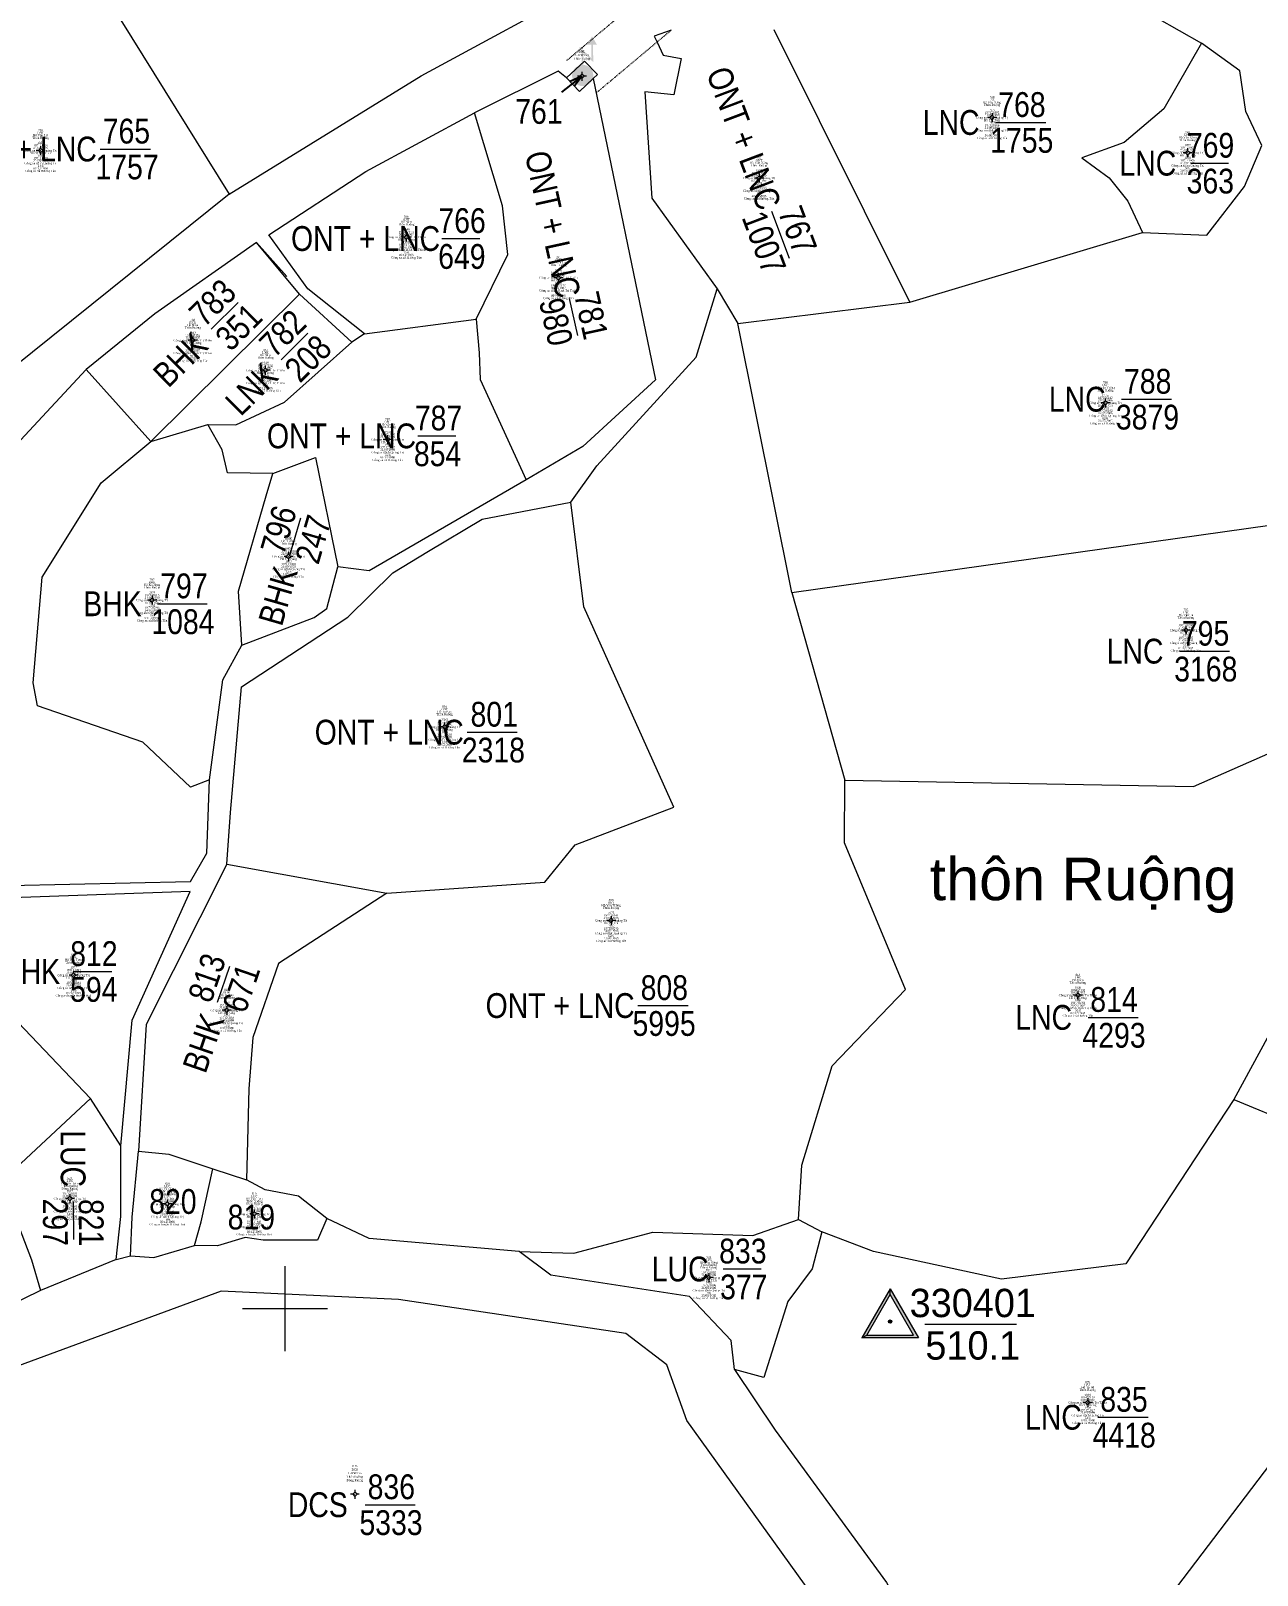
# Model space of a CAD drawing. Header units: metres. Extents: x 545779 to 547235, y 1841259 to 1843294.
# Drawn here: x 546164.1 to 546337.3, y 1841962.4 to 1842180.4 of the extents above; entities that cross this region are included whole.
import ezdxf
from ezdxf.enums import TextEntityAlignment as Align

# ---------------------------------------------------------------- set-up
doc = ezdxf.new("R2010")
doc.units = ezdxf.units.M
doc.header["$MEASUREMENT"] = 0
doc.linetypes.add('DGN Style 1', pattern=[0.09648, 0, -0.09648])
for name, color, linetype, lineweight in [('Level 10', 7, 'Continuous', 0), ('Level 11', 7, 'Continuous', 0), ('Level 13', 7, 'Continuous', 0), ('Level 15', 7, 'Continuous', 0), ('Level 18', 7, 'Continuous', 0), ('Level 23', 7, 'Continuous', 0), ('Level 31', 7, 'Continuous', 0), ('Level 50', 7, 'Continuous', 0), ('Level 55', 7, 'Continuous', 0), ('Level 55 (Construction)', 7, 'Continuous', 0), ('Level 60', 7, 'Continuous', 0), ('Level 8', 7, 'Continuous', 0)]:
    doc.layers.add(name, color=color, linetype=linetype, lineweight=lineweight)
doc.styles.add('Style-univcd', font='univcd.shx')
doc.styles.add('Style-Vnarial', font='Vnarial.shx')
doc.styles.add('Style-vnarialNarrowI', font='vnarialNarrowI.shx')
doc.styles.add('Style-Vntimei', font='Vntimei.shx')
doc.dimstyles.get("Standard").update_dxf_attribs({"dimtxt": 0.18, "dimasz": 0.18, "dimexe": 0.18, "dimexo": 0.0625, "dimgap": 0.09, "dimtad": 0, "dimtih": 1, "dimtoh": 1, "dimdec": 4, "dimzin": 0, "dimdsep": 46, "dimtxsty": 'Standard', "dimcen": 0.09, "dimadec": 0, "dimazin": 0, "dimtfac": 1, "dimtdec": 4, "dimtofl": 0, "dimtmove": 0, "dimatfit": 3, "dimfxl": 1, "dimtolj": 1, "dimtzin": 0, "dimarcsym": 0})

# ---------------------------------------------------------------- blocks, each defined once
blk = doc.blocks.new('BIENTH')
at = {"layer": 'Level 55 (Construction)', "linetype": 'Continuous', "lineweight": 0}
blk.add_hatch(color=7, dxfattribs=at).paths.add_polyline_path([(0.6, 7.4), (-0.6, 7.5), (-0.6, 18.9), (6.4, 12.1), (6.4, 21.6), (3.6, 21.6), (7, 27.5), (10.4, 21.6), (7.6, 21.6), (7.6, 9.3), (0.6, 16)])
h = blk.add_hatch(color=7, dxfattribs=at)
edge = h.paths.add_edge_path()
edge.add_arc((0, 0), 7.5, 0, 360)
blk = doc.blocks.new('DTDNN')
at = {"layer": 'Level 8', "linetype": 'Continuous', "lineweight": 0}
for points in [[(-10, -5.78), (0, 11.55), (0, 9.55), (-8.25, -4.78)], [(-10, -5.78), (-8.25, -4.78), (8.28, -4.78), (0, 9.55), (0, 11.55), (10, -5.78)]]:
    blk.add_hatch(color=7, dxfattribs=at).paths.add_polyline_path(points)
h = blk.add_hatch(color=7, dxfattribs=at)
edge = h.paths.add_edge_path()
edge.add_arc((0, 0), 0.6, 0, 360)
at = {"layer": 'Level 8', "color": 1, "linetype": 'Continuous', "lineweight": 0, "flags": 128}
for points in [[(0, 11.55), (-10, -5.78), (-8.25, -4.78), (0, 9.55), (0, 11.55)], [(0, 11.55), (10, -5.78), (-10, -5.78), (-8.25, -4.78), (8.28, -4.78), (0, 9.55), (0, 11.55)]]:
    blk.add_lwpolyline(points, close=True, dxfattribs=at)
at = {"layer": 'Level 8', "color": 1, "linetype": 'Continuous', "lineweight": 0}
blk.add_circle((0, 0), 0.6, dxfattribs=at)
blk = doc.blocks.new('N_THUA_1002')
at = {"layer": 'Level 13', "color": 230, "linetype": 'Continuous', "lineweight": 0, "style": 'Style-vnarialNarrowI'}
blk.add_text('761', height=3.49998, dxfattribs=at).set_placement((0.304692, -0.00001), align=Align.MIDDLE_CENTER)
blk = doc.blocks.new('TerminatorOpen_0.5')
at = {"color": 0, "linetype": 'ByBlock', "lineweight": -2}
for q in [(-1, 0.25), (-1, 0), (-1, -0.25)]:
    blk.add_line((0, 0), q, dxfattribs=at)
blk = doc.blocks.new('N_THUA_1006')
at = {"layer": 'Level 13', "color": 230, "linetype": 'Continuous', "lineweight": 13, "flags": 128}
blk.add_lwpolyline([(-2.61, 0), (4.49, 0)], dxfattribs=at)
at = {"layer": 'Level 13', "color": 230, "linetype": 'Continuous', "lineweight": 0, "style": 'Style-vnarialNarrowI'}
blk.add_text('768', height=3.49998, dxfattribs=at).set_placement((1.108231, 0.78), align=Align.CENTER)
blk.add_text('LNC ', height=3.49998, dxfattribs=at).set_placement((-3.771418, -0.00001), align=Align.MIDDLE_RIGHT)
blk.add_text('1755', height=3.49998, dxfattribs=at).set_placement((1.083684, -0.78002), align=Align.TOP_CENTER)
blk = doc.blocks.new('N_THUA_1007')
at = {"layer": 'Level 13', "color": 230, "linetype": 'Continuous', "lineweight": 13, "flags": 128}
blk.add_lwpolyline([(-2.84, 0), (2.48, 0)], dxfattribs=at)
at = {"layer": 'Level 13', "color": 230, "linetype": 'Continuous', "lineweight": 0, "style": 'Style-vnarialNarrowI'}
blk.add_text('769', height=3.49998, dxfattribs=at).set_placement((-0.03671, 0.78), align=Align.CENTER)
blk.add_text('LNC ', height=3.49998, dxfattribs=at).set_placement((-3.771418, -0.00001), align=Align.MIDDLE_RIGHT)
blk.add_text('363', height=3.49998, dxfattribs=at).set_placement((-0.070515, -0.78002), align=Align.TOP_CENTER)
blk = doc.blocks.new('N_THUA_1025')
at = {"layer": 'Level 13', "color": 230, "linetype": 'Continuous', "lineweight": 13, "flags": 128}
blk.add_lwpolyline([(-2.842602, -0.000141), (2.481947, 0.0054)], dxfattribs=at)
at = {"layer": 'Level 13', "color": 230, "linetype": 'Continuous', "lineweight": 0, "style": 'Style-vnarialNarrowI'}
blk.add_text('782', height=3.499977, rotation=0.000117, dxfattribs=at).set_placement((-0.066333, 0.78144), align=Align.CENTER)
blk.add_text('LNK ', height=3.499977, rotation=0.000117, dxfattribs=at).set_placement((-3.722427, -0.000109), align=Align.MIDDLE_RIGHT)
blk.add_text('208', height=3.499977, rotation=0.000117, dxfattribs=at).set_placement((-0.011735, -0.774435), align=Align.TOP_CENTER)
blk = doc.blocks.new('N_THUA_1026')
at = {"layer": 'Level 13', "color": 230, "linetype": 'Continuous', "lineweight": 13, "flags": 128}
blk.add_lwpolyline([(-2.870886, -0.000283), (2.51023, 0.005542)], dxfattribs=at)
at = {"layer": 'Level 13', "color": 230, "linetype": 'Continuous', "lineweight": 0, "style": 'Style-vnarialNarrowI'}
blk.add_text('783', height=3.499977, rotation=0.000117, dxfattribs=at).set_placement((-0.074664, 0.781439), align=Align.CENTER)
blk.add_text('BHK ', height=3.499977, rotation=0.000117, dxfattribs=at).set_placement((-3.720339, -0.002311), align=Align.MIDDLE_RIGHT)
blk.add_text('351', height=3.499977, rotation=0.000117, dxfattribs=at).set_placement((0.12443, -0.773582), align=Align.TOP_CENTER)
blk = doc.blocks.new('N_THUA_1027')
at = {"layer": 'Level 13', "color": 230, "linetype": 'Continuous', "lineweight": 13, "flags": 128}
blk.add_lwpolyline([(-2.62, 0), (4.4, 0)], dxfattribs=at)
at = {"layer": 'Level 13', "color": 230, "linetype": 'Continuous', "lineweight": 0, "style": 'Style-vnarialNarrowI'}
blk.add_text('788', height=3.49998, dxfattribs=at).set_placement((1.058231, 0.78), align=Align.CENTER)
blk.add_text('LNC ', height=3.49998, dxfattribs=at).set_placement((-3.771418, -0.00001), align=Align.MIDDLE_RIGHT)
blk.add_text('3879', height=3.49998, dxfattribs=at).set_placement((1.028142, -0.78002), align=Align.TOP_CENTER)
blk = doc.blocks.new('N_THUA_1035')
at = {"layer": 'Level 13', "color": 230, "linetype": 'Continuous', "lineweight": 13, "flags": 128}
blk.add_lwpolyline([(-2.62, 0), (4.46, 0)], dxfattribs=at)
at = {"layer": 'Level 13', "color": 230, "linetype": 'Continuous', "lineweight": 0, "style": 'Style-vnarialNarrowI'}
blk.add_text('795', height=3.49998, dxfattribs=at).set_placement((1.058831, 0.78), align=Align.CENTER)
blk.add_text('LNC ', height=3.49998, dxfattribs=at).set_placement((-3.771418, -0.00001), align=Align.MIDDLE_RIGHT)
blk.add_text('3168', height=3.49998, dxfattribs=at).set_placement((1.093083, -0.78002), align=Align.TOP_CENTER)
blk = doc.blocks.new('N_THUA_1036')
at = {"layer": 'Level 13', "color": 230, "linetype": 'Continuous', "lineweight": 13, "flags": 128}
blk.add_lwpolyline([(-2.832404, -0.000695), (2.528809, 0.006163)], dxfattribs=at)
at = {"layer": 'Level 13', "color": 230, "linetype": 'Continuous', "lineweight": 0, "style": 'Style-vnarialNarrowI'}
blk.add_text('796', height=3.499863, rotation=0.000042, dxfattribs=at).set_placement((0.020551, 0.784698), align=Align.CENTER)
blk.add_text('BHK ', height=3.499863, rotation=0.000042, dxfattribs=at).set_placement((-3.713918, 0.000499), align=Align.MIDDLE_RIGHT)
blk.add_text('247', height=3.499863, rotation=0.000042, dxfattribs=at).set_placement((0.093765, -0.775848), align=Align.TOP_CENTER)
blk = doc.blocks.new('N_THUA_1037')
at = {"layer": 'Level 13', "color": 230, "linetype": 'Continuous', "lineweight": 13, "flags": 128}
blk.add_lwpolyline([(-2.62, 0), (4.4, 0)], dxfattribs=at)
at = {"layer": 'Level 13', "color": 230, "linetype": 'Continuous', "lineweight": 0, "style": 'Style-vnarialNarrowI'}
blk.add_text('797', height=3.49998, dxfattribs=at).set_placement((1.129274, 0.78), align=Align.CENTER)
blk.add_text('BHK ', height=3.49998, dxfattribs=at).set_placement((-3.719263, -0.00001), align=Align.MIDDLE_RIGHT)
blk.add_text('1084', height=3.49998, dxfattribs=at).set_placement((0.992253, -0.78002), align=Align.TOP_CENTER)
blk = doc.blocks.new('N_THUA_1049')
at = {"layer": 'Level 13', "color": 230, "linetype": 'Continuous', "lineweight": 13, "flags": 128}
blk.add_lwpolyline([(-2.84, 0), (2.48, 0)], dxfattribs=at)
at = {"layer": 'Level 13', "color": 230, "linetype": 'Continuous', "lineweight": 0, "style": 'Style-vnarialNarrowI'}
blk.add_text('812', height=3.49998, dxfattribs=at).set_placement((-0.062184, 0.78), align=Align.CENTER)
blk.add_text('BHK ', height=3.49998, dxfattribs=at).set_placement((-3.719263, -0.00001), align=Align.MIDDLE_RIGHT)
blk.add_text('594', height=3.49998, dxfattribs=at).set_placement((-0.072599, -0.78002), align=Align.TOP_CENTER)
blk = doc.blocks.new('N_THUA_1050')
at = {"layer": 'Level 13', "color": 230, "linetype": 'Continuous', "lineweight": 13, "flags": 128}
blk.add_lwpolyline([(-2.865134, -0.005003), (2.50785, -0.001938)], dxfattribs=at)
at = {"layer": 'Level 13', "color": 230, "linetype": 'Continuous', "lineweight": 0, "style": 'Style-vnarialNarrowI'}
blk.add_text('813', height=3.499924, rotation=0.000117, dxfattribs=at).set_placement((-0.076486, 0.778841), align=Align.CENTER)
blk.add_text('BHK ', height=3.499924, rotation=0.000117, dxfattribs=at).set_placement((-3.716705, -0.000319), align=Align.MIDDLE_RIGHT)
blk.add_text('671', height=3.499924, rotation=0.000117, dxfattribs=at).set_placement((0.119255, -0.782527), align=Align.TOP_CENTER)
blk = doc.blocks.new('N_THUA_1051')
at = {"layer": 'Level 13', "color": 230, "linetype": 'Continuous', "lineweight": 13, "flags": 128}
blk.add_lwpolyline([(-2.61, 0), (4.47, 0)], dxfattribs=at)
at = {"layer": 'Level 13', "color": 230, "linetype": 'Continuous', "lineweight": 0, "style": 'Style-vnarialNarrowI'}
blk.add_text('814', height=3.49998, dxfattribs=at).set_placement((1.037401, 0.78), align=Align.CENTER)
blk.add_text('LNC ', height=3.49998, dxfattribs=at).set_placement((-3.771418, -0.00001), align=Align.MIDDLE_RIGHT)
blk.add_text('4293', height=3.49998, dxfattribs=at).set_placement((1.044337, -0.78002), align=Align.TOP_CENTER)
blk = doc.blocks.new('N_THUA_1057')
at = {"layer": 'Level 13', "color": 230, "linetype": 'Continuous', "lineweight": 0, "style": 'Style-vnarialNarrowI'}
blk.add_text('819', height=3.49998, dxfattribs=at).set_placement((0.14329, -0.00001), align=Align.MIDDLE_CENTER)
blk = doc.blocks.new('N_THUA_1059')
at = {"layer": 'Level 13', "color": 230, "linetype": 'Continuous', "lineweight": 0, "style": 'Style-vnarialNarrowI'}
blk.add_text('820', height=3.49998, dxfattribs=at).set_placement((0.134692, -0.00001), align=Align.MIDDLE_CENTER)
blk = doc.blocks.new('N_THUA_1060')
at = {"layer": 'Level 13', "color": 230, "linetype": 'Continuous', "lineweight": 13, "flags": 128}
blk.add_lwpolyline([(-2.830018, -0.0015), (2.530019, 0.002401)], dxfattribs=at)
at = {"layer": 'Level 13', "color": 230, "linetype": 'Continuous', "lineweight": 0, "style": 'Style-vnarialNarrowI'}
blk.add_text('821', height=3.499861, rotation=359.999969, dxfattribs=at).set_placement((0.156901, 0.779906), align=Align.CENTER)
blk.add_text('LUC ', height=3.499861, rotation=359.999969, dxfattribs=at).set_placement((-3.767027, -0.003514), align=Align.MIDDLE_RIGHT)
blk.add_text('297', height=3.499861, rotation=359.999969, dxfattribs=at).set_placement((0.086283, -0.77964), align=Align.TOP_CENTER)
blk = doc.blocks.new('N_THUA_1072')
at = {"layer": 'Level 13', "color": 230, "linetype": 'Continuous', "lineweight": 13, "flags": 128}
blk.add_lwpolyline([(-2.83, 0), (2.53, 0)], dxfattribs=at)
at = {"layer": 'Level 13', "color": 230, "linetype": 'Continuous', "lineweight": 0, "style": 'Style-vnarialNarrowI'}
blk.add_text('833', height=3.49998, dxfattribs=at).set_placement((-0.040515, 0.78), align=Align.CENTER)
blk.add_text('LUC ', height=3.49998, dxfattribs=at).set_placement((-3.771418, -0.00001), align=Align.MIDDLE_RIGHT)
blk.add_text('377', height=3.49998, dxfattribs=at).set_placement((0.089274, -0.78002), align=Align.TOP_CENTER)
blk = doc.blocks.new('N_THUA_1074')
at = {"layer": 'Level 13', "color": 230, "linetype": 'Continuous', "lineweight": 13, "flags": 128}
blk.add_lwpolyline([(-2.61, 0), (4.47, 0)], dxfattribs=at)
at = {"layer": 'Level 13', "color": 230, "linetype": 'Continuous', "lineweight": 0, "style": 'Style-vnarialNarrowI'}
blk.add_text('835', height=3.49998, dxfattribs=at).set_placement((1.068831, 0.78), align=Align.CENTER)
blk.add_text('LNC ', height=3.49998, dxfattribs=at).set_placement((-3.771418, -0.00001), align=Align.MIDDLE_RIGHT)
blk.add_text('4418', height=3.49998, dxfattribs=at).set_placement((1.103083, -0.78002), align=Align.TOP_CENTER)
blk = doc.blocks.new('N_THUA_1075')
at = {"layer": 'Level 13', "color": 230, "linetype": 'Continuous', "lineweight": 13, "flags": 128}
blk.add_lwpolyline([(-2.61, 0), (4.47, 0)], dxfattribs=at)
at = {"layer": 'Level 13', "color": 230, "linetype": 'Continuous', "lineweight": 0, "style": 'Style-vnarialNarrowI'}
blk.add_text('836', height=3.49998, dxfattribs=at).set_placement((1.088779, 0.78), align=Align.CENTER)
blk.add_text('DCS ', height=3.49998, dxfattribs=at).set_placement((-3.946954, -0.00001), align=Align.MIDDLE_RIGHT)
blk.add_text('5333', height=3.49998, dxfattribs=at).set_placement((1.044337, -0.78002), align=Align.TOP_CENTER)
blk = doc.blocks.new('CENTRD')
at = {"layer": 'Level 11', "linetype": 'Continuous', "lineweight": 0}
h = blk.add_hatch(color=3, dxfattribs=at)
edge = h.paths.add_edge_path()
edge.add_arc((-0.0025, 0), 1.500056, 0, 360)
at = {"layer": 'Level 11', "color": 3, "linetype": 'Continuous', "lineweight": 0}
for p, q in [((-6.200231, 0), (-12.600469, 0)), ((0, 6.200231), (-6.200231, 0)), ((-6.200231, 0), (0, -6.200231)), ((0, 12.600469), (0, 6.200231)), ((6.200231, 0), (0, 6.200231)), ((0, -6.200231), (6.200231, 0)), ((12.400462, 0), (6.200231, 0)), ((0, -6.200231), (0, -12.600469))]:
    blk.add_line(p, q, dxfattribs=at)

msp = doc.modelspace()

# ---------------------------------------------------------------- linework, layer by layer
at = {"layer": 'Level 10', "color": 7, "linetype": 'Continuous', "lineweight": 0}
for p, q in [((546195.97, 1842150.55), (546181.61, 1842140.47)), ((546202.04, 1842143.27), (546195.97, 1842150.55)), ((546181.61, 1842140.47), (546171.89, 1842132.61))]:
    msp.add_line(p, q, dxfattribs=at)
at = {"layer": 'Level 10', "color": 7, "linetype": 'Continuous', "lineweight": 0, "flags": 128}
for points in [[(546192.1, 1842157.38), (546219.23, 1842174.11), (546243.92, 1842187.51), (546241.66, 1842206.1)], [(546170.82, 1842191.6), (546192.1, 1842157.38)], [(546288.21, 1842142.13), (546269.05, 1842180.6)], [(546323.12, 1842182.31), (546329.4, 1842178.7)], [(546252.52, 1842178.87), (546253.38, 1842177.02), (546255.92, 1842176.55), (546254.88, 1842171.42), (546250.81, 1842171.84), (546251.8, 1842156.83), (546261.01, 1842144.02)], [(546254.52, 1842180.54), (546252.12, 1842179.72), (546252.52, 1842178.87)], [(546329.4, 1842178.7), (546324.07, 1842169.46), (546318.48, 1842164.7), (546312.52, 1842162.53), (546316.37, 1842159.7), (546318.99, 1842156.41), (546321.09, 1842151.98)], [(546337.94, 1842164.26), (546335.66, 1842169.05), (546334.84, 1842174.81), (546329.4, 1842178.7)], [(546239.75, 1842173.81), (546238.56, 1842174.77), (546226.75, 1842168.85)], [(546243.5, 1842173.7), (546244.12, 1842174.29), (546242.28, 1842176.18), (546239.75, 1842173.81)], [(546243.5, 1842173.7), (546252.31, 1842131.17), (546242.03, 1842121.75), (546234.05, 1842117.05)], [(546239.75, 1842173.81), (546241.56, 1842171.88), (546243.5, 1842173.7)], [(546211.22, 1842137.68), (546203.22, 1842144.04), (546197.68, 1842151.63), (546211.4, 1842160.57), (546226.75, 1842168.85)], [(546227, 1842139.72), (546231.47, 1842148.87), (546230.69, 1842155.76), (546226.75, 1842168.85)], [(546321.09, 1842151.98), (546330.16, 1842151.58), (546335.47, 1842158.46), (546337.94, 1842164.26)], [(546192.1, 1842157.38), (546161.44, 1842132.75)], [(546288.21, 1842142.13), (546321.09, 1842151.98)], [(546240.35, 1842113.91), (546244.04, 1842119.01), (546258.05, 1842134.35), (546261.01, 1842144.02)], [(546261.01, 1842144.02), (546263.94, 1842139.14)], [(546181.03, 1842122.47), (546202.04, 1842143.27)], [(546209.42, 1842136.48), (546202.04, 1842143.27)], [(546263.94, 1842139.14), (546288.21, 1842142.13)], [(546211.22, 1842137.68), (546227, 1842139.72)], [(546227, 1842139.72), (546227.38, 1842134.98), (546227.55, 1842131.21), (546234.05, 1842117.05)], [(546271.55, 1842101.14), (546263.94, 1842139.14)], [(546211.22, 1842137.68), (546209.42, 1842136.48)], [(546189.11, 1842124.84), (546193.02, 1842124.8), (546199.9, 1842128.01), (546209.42, 1842136.48)], [(546171.89, 1842132.61), (546158.28, 1842117.98), (546136.75, 1842098.49), (546121.27, 1842084.02), (546137.46, 1842064.36), (546141.27, 1842059.49), (546152.53, 1842059.58), (546186.62, 1842060.31), (546188.93, 1842064.3), (546189.31, 1842074.68)], [(546171.89, 1842132.61), (546181.03, 1842122.47)], [(546271.55, 1842101.14), (546349.39, 1842112.08), (546376.2, 1842128.42)], [(546181.03, 1842122.47), (546189.11, 1842124.84)], [(546198.27, 1842117.96), (546191.86, 1842118.01), (546191.13, 1842121.3), (546189.11, 1842124.84)], [(546189.31, 1842074.68), (546186.62, 1842073.63), (546179.92, 1842080), (546165.02, 1842085.14), (546164.43, 1842088.38), (546165.7, 1842103.32), (546174.03, 1842116.61), (546181.03, 1842122.47)], [(546198.27, 1842117.96), (546204.28, 1842120.19), (546207.45, 1842104.78)], [(546193.88, 1842093.68), (546193.43, 1842101.32), (546197.34, 1842114.77), (546198.27, 1842117.96)], [(546234.05, 1842117.05), (546211.86, 1842104.21), (546207.45, 1842104.78)], [(546191.76, 1842062.78), (546192.28, 1842070.06), (546193.82, 1842087.83), (546208.87, 1842097.67), (546215.2, 1842103.92), (546220.24, 1842106.95), (546227.81, 1842111.51), (546240.35, 1842113.91)], [(546214.38, 1842058.67), (546236.69, 1842060.22), (546240.95, 1842065.48), (546254.88, 1842070.82), (546242.16, 1842099.11), (546240.35, 1842113.91)], [(546193.88, 1842093.68), (546204.1, 1842097.62), (546205.9, 1842098.89), (546207.45, 1842104.78)], [(546271.55, 1842101.14), (546279.06, 1842074.64)], [(546189.31, 1842074.68), (546191.2, 1842088.81), (546193.88, 1842093.68)], [(546279.06, 1842074.64), (546328.27, 1842073.72), (546348.92, 1842082.82)], [(546272.51, 1842012.58), (546272.96, 1842020.28), (546277.26, 1842034.27), (546287.6, 1842045.07), (546279, 1842065.78), (546279.06, 1842074.64)], [(546191.76, 1842062.78), (546180.36, 1842040.13), (546179.29, 1842022.26)], [(546191.76, 1842062.78), (546214.38, 1842058.67)], [(546176.78, 1842022.99), (546178.38, 1842040.72), (546186.6, 1842058.9), (546150.84, 1842057.64)], [(546214.38, 1842058.67), (546199.05, 1842048.74), (546195.44, 1842038.28), (546194.86, 1842031.04), (546194.53, 1842018.21)], [(546354.7, 1842057.5), (546343.93, 1842047.91), (546333.96, 1842029.54)], [(546172.5, 1842029.69), (546161.34, 1842041.42)], [(546172.5, 1842029.69), (546159.89, 1842017.92)], [(546176.78, 1842022.99), (546172.5, 1842029.69)], [(546333.96, 1842029.54), (546318.72, 1842006.35), (546301.16, 1842004.16), (546283.1, 1842008.07), (546275.79, 1842010.85)], [(546333.96, 1842029.54), (546367.65, 1842015.6)], [(546176.16, 1842006.92), (546176.81, 1842013), (546176.78, 1842022.99)], [(546178.17, 1842007.47), (546178.4, 1842012.92), (546179.29, 1842022.26)], [(546179.29, 1842022.26), (546183.6, 1842021.8), (546189.81, 1842019.75)], [(546187.21, 1842008.9), (546188.15, 1842012.25), (546189.81, 1842019.75)], [(546189.81, 1842019.75), (546194.53, 1842018.21)], [(546159.89, 1842017.92), (546160.63, 1842016.26), (546164.19, 1842006.87), (546165.45, 1842002.54)], [(546205.9, 1842012.71), (546201.89, 1842015.89), (546197.17, 1842016.76), (546194.53, 1842018.21)], [(546233.06, 1842008.07), (546240.78, 1842007.81), (546251.93, 1842010.79), (546266.07, 1842010.35), (546272.51, 1842012.58)], [(546275.79, 1842010.85), (546274.44, 1842005.6), (546270.98, 1842001), (546267.62, 1841990.27), (546263.47, 1841991.39)], [(546272.51, 1842012.58), (546275.79, 1842010.85)]]:
    msp.add_lwpolyline(points, dxfattribs=at)
at = {"layer": 'Level 13', "color": 230, "linetype": 'Continuous', "lineweight": 13, "flags": 128}
for points in [[(546173.88, 1842163.76), (546181.01, 1842163.76)], [(546268.66, 1842155), (546271.19, 1842148.34)], [(546222.13, 1842151.12), (546227.51, 1842151.12)], [(546240.13, 1842142.63), (546241.27, 1842137.43)], [(546218.73, 1842123.25), (546224.11, 1842123.25)], [(546225.7, 1842081.41), (546232.78, 1842081.41)], [(546249.83, 1842042.8), (546256.93, 1842042.8)]]:
    msp.add_lwpolyline(points, dxfattribs=at)
at = {"layer": 'Level 23', "color": 12, "linetype": 'Continuous', "lineweight": 0}
for p, q in [((546195.97, 1842150.55), (546181.61, 1842140.47)), ((546202.04, 1842143.27), (546195.97, 1842150.55)), ((546181.61, 1842140.47), (546171.89, 1842132.61))]:
    msp.add_line(p, q, dxfattribs=at)
at = {"layer": 'Level 23', "color": 12, "linetype": 'Continuous', "lineweight": 0, "flags": 128}
for points in [[(546192.1, 1842157.38), (546219.23, 1842174.11), (546243.92, 1842187.51), (546241.66, 1842206.1)], [(546252.52, 1842178.87), (546253.38, 1842177.02), (546255.92, 1842176.55), (546254.88, 1842171.42), (546250.81, 1842171.84), (546251.8, 1842156.83), (546261.01, 1842144.02)], [(546254.52, 1842180.54), (546252.12, 1842179.72), (546252.52, 1842178.87)], [(546239.75, 1842173.81), (546238.56, 1842174.77), (546226.75, 1842168.85)], [(546243.5, 1842173.7), (546244.12, 1842174.29), (546242.28, 1842176.18), (546239.75, 1842173.81)], [(546243.5, 1842173.7), (546252.31, 1842131.17), (546242.03, 1842121.75), (546234.05, 1842117.05)], [(546211.22, 1842137.68), (546203.22, 1842144.04), (546197.68, 1842151.63), (546211.4, 1842160.57), (546226.75, 1842168.85)], [(546192.1, 1842157.38), (546161.44, 1842132.75)], [(546240.35, 1842113.91), (546244.04, 1842119.01), (546258.05, 1842134.35), (546261.01, 1842144.02)], [(546209.42, 1842136.48), (546202.04, 1842143.27)], [(546211.22, 1842137.68), (546209.42, 1842136.48)], [(546171.89, 1842132.61), (546158.28, 1842117.98), (546136.75, 1842098.49), (546121.27, 1842084.02), (546137.46, 1842064.36), (546141.27, 1842059.49), (546152.53, 1842059.58), (546186.62, 1842060.31), (546188.93, 1842064.3), (546189.31, 1842074.68)], [(546234.05, 1842117.05), (546211.86, 1842104.21), (546207.45, 1842104.78)], [(546191.76, 1842062.78), (546192.28, 1842070.06), (546193.82, 1842087.83), (546208.87, 1842097.67), (546215.2, 1842103.92), (546220.24, 1842106.95), (546227.81, 1842111.51), (546240.35, 1842113.91)], [(546193.88, 1842093.68), (546204.1, 1842097.62), (546205.9, 1842098.89), (546207.45, 1842104.78)], [(546189.31, 1842074.68), (546191.2, 1842088.81), (546193.88, 1842093.68)], [(546191.76, 1842062.78), (546180.36, 1842040.13), (546179.29, 1842022.26)], [(546176.78, 1842022.99), (546178.38, 1842040.72), (546186.6, 1842058.9), (546150.84, 1842057.64)], [(546176.16, 1842006.92), (546176.81, 1842013), (546176.78, 1842022.99)], [(546178.17, 1842007.47), (546178.4, 1842012.92), (546179.29, 1842022.26)], [(546176.16, 1842006.92), (546178.17, 1842007.47)]]:
    msp.add_lwpolyline(points, dxfattribs=at)
at = {"layer": 'Level 31', "color": 4, "linetype": 'Continuous', "lineweight": 0, "flags": 128}
for points in [[(546263.47, 1841991.39), (546269.22, 1841982.82), (546284.91, 1841961.34), (546292.47, 1841946.8), (546296.31, 1841942.69), (546302.44, 1841940.54), (546309.63, 1841943.56), (546314.74, 1841946.65), (546318.76, 1841951.23), (546367.65, 1842015.6)], [(546205.9, 1842012.71), (546204.57, 1842009.66), (546196.89, 1842009.68), (546194.36, 1842010.06), (546190.46, 1842008.86), (546187.21, 1842008.9)], [(546233.06, 1842008.07), (546211.89, 1842009.91), (546205.9, 1842012.71)], [(546178.17, 1842007.47), (546181.48, 1842007.24), (546187.21, 1842008.9)], [(546176.16, 1842006.92), (546165.45, 1842002.54)], [(546176.16, 1842006.92), (546178.17, 1842007.47)], [(546263.47, 1841991.39), (546263.01, 1841995.5), (546257.11, 1842001.69), (546237.53, 1842004.74), (546233.06, 1842008.07)], [(546289.3, 1841933.4), (546290.05, 1841936.87), (546274.44, 1841959.56), (546256.73, 1841984.21), (546253.88, 1841992.07), (546248.11, 1841996.5), (546216.03, 1842001.28), (546190.98, 1842002.47), (546156.03, 1841989.61), (546137.04, 1841975.34), (546133.22, 1841961.24), (546137.85, 1841950.4)], [(546165.45, 1842002.54), (546155.92, 1841997.89), (546149.95, 1841996.09)]]:
    msp.add_lwpolyline(points, dxfattribs=at)
at = {"layer": 'Level 50', "color": 230, "linetype": 'DGN Style 1', "lineweight": 0, "flags": 128}
for points in [[(546239.8, 1842176.29), (546255.05, 1842189.06)], [(546252.52, 1842178.87), (546244.04, 1842171.77)], [(546254.52, 1842180.54), (546252.52, 1842178.87)]]:
    msp.add_lwpolyline(points, dxfattribs=at)
at = {"layer": 'Level 55', "color": 230, "linetype": 'Continuous', "lineweight": 0}
msp.add_line((546195.97, 1842150.55), (546200.24, 1842145.76), dxfattribs=at)
at = {"layer": 'Level 60', "color": 7, "linetype": 'Continuous', "lineweight": 0, "flags": 128}
for points in [[(546200, 1841994), (546200, 1842006)], [(546194, 1842000), (546206, 1842000)]]:
    msp.add_lwpolyline(points, dxfattribs=at)
at = {"layer": 'Level 8', "color": 5, "linetype": 'Continuous', "lineweight": 13}
msp.add_line((546290.32, 1841997.8), (546303.29, 1841997.8), dxfattribs=at)

# ---------------------------------------------------------------- block references
at = {"layer": 'Level 11', "color": 3, "linetype": 'Continuous', "lineweight": 0, "xscale": 0.049998, "yscale": 0.049998, "zscale": 0.049998}
for p in [(546241.92, 1842174.03), (546299.83, 1842168.2), (546165.47, 1842163.55), (546327.44, 1842163.24), (546266.92, 1842159.66), (546217.11, 1842151.33), (546238.58, 1842145.59), (546186.96, 1842136.75), (546197.2, 1842132.51), (546315.82, 1842127.91), (546214.48, 1842122.73), (546200.48, 1842106.24), (546181.21, 1842100.06), (546327.2, 1842095.81), (546222.52, 1842082.15), (546246.03, 1842054.81), (546170.12, 1842047.09), (546311.95, 1842044.26), (546191.75, 1842042.14), (546169.6, 1842015.53), (546183.37, 1842014.78), (546195.65, 1842013.37), (546259.83, 1842004.38), (546313.33, 1841986.74), (546209.85, 1841973.78)]:
    msp.add_blockref('CENTRD', p, dxfattribs=at)
at = {"layer": 'Level 13', "color": 230, "linetype": 'Continuous', "lineweight": 0}
for name, p in [('N_THUA_1006', (546302.94, 1842167.51)), ('N_THUA_1002', (546235.53, 1842169.07)), ('N_THUA_1007', (546330.72, 1842161.76)), ('N_THUA_1027', (546320.75, 1842128.43)), ('N_THUA_1037', (546184.58, 1842099.54)), ('N_THUA_1035', (546328.92, 1842092.85)), ('N_THUA_1049', (546173.06, 1842047.61)), ('N_THUA_1051', (546316.01, 1842041.13)), ('N_THUA_1059', (546184.02, 1842015.13)), ('N_THUA_1057', (546195.09, 1842012.93)), ('N_THUA_1072', (546264.68, 1842005.6)), ('N_THUA_1074', (546317.39, 1841984.66)), ('N_THUA_1075', (546213.91, 1841972.31))]:
    msp.add_blockref(name, p, dxfattribs=at)
for name, p, xscale, yscale, zscale, rotation in [('N_THUA_1026', (546191.58, 1842140.34), 1.000001, 1.000001, 1.000001, 44.712105), ('N_THUA_1025', (546201.47, 1842136.01), 1.000001, 1.000001, 1.000001, 44.712105), ('N_THUA_1036', (546201.5, 1842109.26), 0.999999, 0.999999, 0.999999, 73.790478), ('N_THUA_1050', (546191.37, 1842045.98), 0.999999, 0.999999, 0.999999, 70.959086)]:
    msp.add_blockref(name, p, dxfattribs=dict(at, xscale=xscale, yscale=yscale, zscale=zscale, rotation=rotation))
at = {"layer": 'Level 13', "color": 230, "linetype": 'Continuous', "lineweight": 0, "rotation": 270.172089}
msp.add_blockref('N_THUA_1060', (546170.09, 1842012.29), dxfattribs=at)
at = {"layer": 'Level 55', "color": 7, "linetype": 'Continuous', "lineweight": 0, "xscale": 0.199998, "yscale": 0.199998, "zscale": 0.199998, "rotation": 0.796446}
msp.add_blockref('BIENTH', (546242.02, 1842174.15), dxfattribs=at)
at = {"layer": 'Level 8', "color": 1, "linetype": 'Continuous', "lineweight": 0, "xscale": 0.399999, "yscale": 0.399999, "zscale": 0.399999}
msp.add_blockref('DTDNN', (546285.43, 1841998.17), dxfattribs=at)

# ---------------------------------------------------------------- texts
at = {"layer": 'Level 13', "color": 230, "linetype": 'Continuous', "lineweight": 0, "style": 'Style-vnarialNarrowI'}
for rotation, p in [(290.7203, (546268.5, 1842155.44)), (282.4229, (546240.07, 1842142.86))]:
    msp.add_text('ONT + LNC', height=3.5, rotation=rotation, dxfattribs=at).set_placement(p, align=Align.MIDDLE_RIGHT)
for s, p in [('765', (546177.59, 1842164.54)), ('766', (546224.99, 1842151.9)), ('787', (546221.66, 1842124.03)), ('801', (546229.53, 1842082.19)), ('808', (546253.55, 1842043.58))]:
    msp.add_text(s, height=3.5, dxfattribs=at).set_placement(p, align=Align.CENTER)
for p in [(546173.41, 1842163.76), (546221.89, 1842151.12), (546218.49, 1842123.25), (546225.23, 1842081.41), (546249.36, 1842042.8)]:
    msp.add_text('ONT + LNC', height=3.5, dxfattribs=at).set_placement(p, align=Align.MIDDLE_RIGHT)
for s, p in [('1757', (546177.68, 1842162.98)), ('649', (546224.96, 1842150.34)), ('854', (546221.53, 1842122.47)), ('2318', (546229.41, 1842080.63)), ('5995', (546253.52, 1842042.02))]:
    msp.add_text(s, height=3.5, dxfattribs=at).set_placement(p, align=Align.TOP_CENTER)
for s, rotation, p in [('1007', 290.7203, (546269.28, 1842151.18)), ('980', 282.4229, (546239.97, 1842139.73))]:
    msp.add_text(s, height=3.5, rotation=rotation, dxfattribs=at).set_placement(p, align=Align.TOP_CENTER)
for s, rotation, p in [('767', 290.7203, (546270.75, 1842151.71)), ('781', 282.4229, (546241.52, 1842139.9))]:
    msp.add_text(s, height=3.5, rotation=rotation, dxfattribs=at).set_placement(p, align=Align.CENTER)
at = {"layer": 'Level 15', "color": 3, "linetype": 'Continuous', "lineweight": 0, "char_height": 0.3, "attachment_point": 5, "style": 'Style-Vntimei'}
for s, insert in [('761\\PDNL\\PUBND x·\\PTh«n Ruéng\\P \\P \\P \\P \\P \\P \\P \\P \\P \\P \\P \\P \\P \\P', (546241.92, 1842173.98)), ('836\\PDCS\\PUBND x·\\PTh«n Ruéng\\P§ång Ruéng\\P \\P \\P \\P \\P \\P \\P \\P \\P \\P \\P \\P \\P', (546209.85, 1841973.73))]:
    msp.add_mtext(s, dxfattribs=dict(at, insert=insert))
at = {"layer": 'Level 15', "color": 3, "linetype": 'Continuous', "lineweight": 0, "char_height": 0.3, "attachment_point": 5, "line_spacing_factor": 0.72, "style": 'Style-Vntimei'}
for s, insert in [('768\\PLNC\\PHå V¨n X¨ng\\PTh«n Ruéng\\P \\P1977\\P197121802\\P21/09/1999\\PC«ng an t∅nh Qu¶ng TrÞ\\PHå ThÞ Tem\\P1978\\P197121806\\P21/09/1999\\PC«ng an t∅nh Qu¶ng TrÞ\\P9/6\\P20/08/2005\\PC«ng an x· H\xadíng T©n\\P', (546299.83, 1842168.15)), ('765\\PONT\\PHå V¨n Lai\\PTh«n Ruéng\\P \\P1958\\P197121536\\P21/09/1999\\PC«ng an t∅nh Qu¶ng TrÞ\\PHå ThÞ Ra Cun\\P1954\\P197121853\\P21/09/1999\\PC«ng an t∅nh Qu¶ng TrÞ\\P24/6\\P02/12/1998\\PC«ng an x· H\xadíng T©n\\P', (546165.47, 1842163.5)), ('769\\PLNC\\PHå V¨n X¨ng\\PTh«n Ruéng\\P \\P1977\\P197121802\\P21/09/1999\\PC«ng an t∅nh Qu¶ng TrÞ\\PHå ThÞ Tem\\P1978\\P197121806\\P21/09/1999\\PC«ng an t∅nh Qu¶ng TrÞ\\P9/6\\P20/08/2005\\PC«ng an x· H\xadíng T©n\\P', (546327.44, 1842163.19)), ('767\\PONT\\PHå V¨n X¨ng\\PTh«n Ruéng\\P \\P1977\\P197121802\\P21/09/1999\\PC«ng an t∅nh Qu¶ng TrÞ\\PHå ThÞ Tem\\P1978\\P197121806\\P21/09/1999\\PC«ng an t∅nh Qu¶ng TrÞ\\P9/6\\P20/08/2005\\PC«ng an x· H\xadíng T©n\\P', (546266.92, 1842159.61)), ('766\\PONT\\PHå N©m\\PTh«n Ruéng\\P \\P1949\\P190457153\\P30/06/1987\\PC«ng an t∅nh B×nh TrÞ Thiªn\\PHå ThÞ D¬ng\\P1960\\P191143063\\P26/06/1987\\PC«ng an t∅nh B×nh TrÞ Thiªn\\P56/6\\P02/12/1998\\PC«ng an x· H\xadíng T©n\\P', (546217.11, 1842151.28)), ('781\\PONT\\PHå V¨n La\\PTh«n Ruéng\\P \\P1959\\P190457120\\P30/06/1987\\PC«ng an t∅nh B×nh TrÞ Thiªn\\PHå ThÞ Via\\P1958\\P190457170\\P30/06/1987\\PC«ng an t∅nh B×nh TrÞ Thiªn\\P8/6\\P08/01/1998\\PC«ng an x· H\xadíng T©n\\P', (546238.58, 1842145.54)), ('783\\PBHK\\PHå N©m\\PTh«n Ruéng\\P \\P1949\\P190457153\\P30/06/1987\\PC«ng an t∅nh B×nh TrÞ Thiªn\\PHå ThÞ D¬ng\\P1960\\P191143063\\P26/06/1987\\PC«ng an t∅nh B×nh TrÞ Thiªn\\P56/6\\P02/12/1998\\PC«ng an x· H\xadíng T©n\\P', (546186.96, 1842136.7)), ('782\\PLNK\\PHå N©m\\PTh«n Ruéng\\P \\P1949\\P190457153\\P30/06/1987\\PC«ng an t∅nh B×nh TrÞ Thiªn\\PHå ThÞ D¬ng\\P1960\\P191143063\\P26/06/1987\\PC«ng an t∅nh B×nh TrÞ Thiªn\\P56/6\\P02/12/1998\\PC«ng an x· H\xadíng T©n\\P', (546197.2, 1842132.46)), ('788\\PLNC\\PHå V¨n Th¾ng\\PTh«n Ruéng\\P \\P1975\\P197236142\\P21/02/2006\\PC«ng an t∅nh Qu¶ng TrÞ\\PHå ThÞ CÊt\\P1980\\P197236243\\P24/02/2006\\PC«ng an t∅nh Qu¶ng TrÞ\\P62/6\\P23/05/2005\\PC«ng an x· H\xadíng T©n\\P', (546315.82, 1842127.86)), ('787\\PONT\\PHå V¨n Ta\\PTh«n Ruéng\\P \\P1978\\P197121808\\P21/09/1999\\PC«ng an t∅nh Qu¶ng TrÞ\\PHå ThÞ Êt\\P1979\\P197121837\\P21/09/1999\\PC«ng an t∅nh Qu¶ng TrÞ\\P35/6\\P01/12/1998\\PC«ng an x· H\xadíng T©n\\P', (546214.48, 1842122.68)), ('796\\PBHK\\PHå Ta Nay\\PTh«n Ruéng\\P \\P1959\\P197121818\\P21/09/1999\\PC«ng an t∅nh Qu¶ng TrÞ\\PHå ThÞ Pang\\P1963\\P197121838\\P21/09/1999\\PC«ng an t∅nh Qu¶ng TrÞ\\P12/5\\P12/02/1998\\PC«ng an x· H\xadíng T©n\\P', (546200.48, 1842106.19)), ('797\\PBHK\\PHå Ka Neng\\PTh«n Ruéng\\P \\P1978\\P197121815\\P21/09/1999\\PC«ng an t∅nh Qu¶ng TrÞ\\PHå ThÞ B«ng\\P1982\\P197236296\\P24/02/2006\\PC«ng an t∅nh Qu¶ng TrÞ\\P7/6\\P01/12/1998\\PC«ng an x· H\xadíng T©n\\P', (546181.21, 1842100.01)), ('795\\PLNC\\PHå V¨n Ta\\PTh«n Ruéng\\P \\P1978\\P197121808\\P21/09/1999\\PC«ng an t∅nh Qu¶ng TrÞ\\PHå ThÞ Êt\\P1979\\P197121837\\P21/09/1999\\PC«ng an t∅nh Qu¶ng TrÞ\\P35/6\\P01/12/1998\\PC«ng an x· H\xadíng T©n\\P', (546327.2, 1842095.76)), ('801\\PONT\\PHå Ta Nay\\PTh«n Ruéng\\P \\P1959\\P197121818\\P21/09/1999\\PC«ng an t∅nh Qu¶ng TrÞ\\PHå ThÞ Pang\\P1963\\P197121838\\P21/09/1999\\PC«ng an t∅nh Qu¶ng TrÞ\\P12/5\\P12/02/1998\\PC«ng an x· H\xadíng T©n\\P', (546222.52, 1842082.1)), ('808\\PONT\\PHå V¨n Th¾ng\\PTh«n Ruéng\\P \\P1975\\P197236142\\P21/02/2006\\PC«ng an t∅nh Qu¶ng TrÞ\\PHå ThÞ CÊt\\P1980\\P197236243\\P24/02/2006\\PC«ng an t∅nh Qu¶ng TrÞ\\P62/6\\P23/05/2005\\PC«ng an x· H\xadíng T©n\\P', (546246.03, 1842054.76)), ('812\\PBHK\\PHå V¨n T\xadm\\PTh«n Ruéng\\P \\P1977\\P197121891\\P21/09/1999\\PC«ng an t∅nh Qu¶ng TrÞ\\PHå ThÞ CÊp\\P1978\\P197121841\\P21/09/1999\\PC«ng an t∅nh Qu¶ng TrÞ\\P14/6\\P02/12/1998\\PC«ng an huyÖn H\xadíng Ho¸\\P', (546170.12, 1842047.04)), ('814\\PLNC\\PHå N©m\\PTh«n Ruéng\\P \\P1949\\P190457153\\P30/06/1987\\PC«ng an t∅nh B×nh TrÞ Thiªn\\PHå ThÞ D¬ng\\P1960\\P191143063\\P26/06/1987\\PC«ng an t∅nh B×nh TrÞ Thiªn\\P56/6\\P02/12/1998\\PC«ng an x· H\xadíng T©n\\P', (546311.95, 1842044.21)), ('813\\PBHK\\PHå Ta Nay\\PTh«n Ruéng\\P \\P1959\\P197121818\\P21/09/1999\\PC«ng an t∅nh Qu¶ng TrÞ\\PHå ThÞ Pang\\P1963\\P197121838\\P21/09/1999\\PC«ng an t∅nh Qu¶ng TrÞ\\P12/5\\P12/02/1998\\PC«ng an x· H\xadíng T©n\\P', (546191.75, 1842042.09)), ('821\\PLUC\\PHå V¨n T\xadm\\PTh«n Ruéng\\P§ång Ruéng\\P1977\\P197121891\\P21/09/1999\\PC«ng an t∅nh Qu¶ng TrÞ\\PHå ThÞ CÊp\\P1978\\P197121841\\P21/09/1999\\PC«ng an t∅nh Qu¶ng TrÞ\\P14/6\\P02/12/1998\\PC«ng an huyÖn H\xadíng Ho¸\\P', (546169.6, 1842015.48)), ('820\\PLUC\\PHå V¨n T\xadm\\PTh«n Ruéng\\P§ång Ruéng\\P1977\\P197121891\\P21/09/1999\\PC«ng an t∅nh Qu¶ng TrÞ\\PHå ThÞ CÊp\\P1978\\P197121841\\P21/09/1999\\PC«ng an t∅nh Qu¶ng TrÞ\\P14/6\\P02/12/1998\\PC«ng an huyÖn H\xadíng Ho¸\\P', (546183.37, 1842014.73)), ('819\\PLUC\\PHå V¨n T\xadm\\PTh«n Ruéng\\P§ång Ruéng\\P1977\\P197121891\\P21/09/1999\\PC«ng an t∅nh Qu¶ng TrÞ\\PHå ThÞ CÊp\\P1978\\P197121841\\P21/09/1999\\PC«ng an t∅nh Qu¶ng TrÞ\\P14/6\\P02/12/1998\\PC«ng an huyÖn H\xadíng Ho¸\\P', (546195.65, 1842013.32)), ('833\\PLUC\\PHå V¨n X¨ng\\PTh«n Ruéng\\P§ång Ruéng\\P1977\\P197121802\\P21/09/1999\\PC«ng an t∅nh Qu¶ng TrÞ\\PHå ThÞ Tem\\P1978\\P197121806\\P21/09/1999\\PC«ng an t∅nh Qu¶ng TrÞ\\P9/6\\P20/08/2005\\PC«ng an x· H\xadíng T©n\\P', (546259.83, 1842004.33)), ('835\\PLNC\\PHå Ta NÒ\\PTh«n Ruéng\\P \\P1949\\P191457162\\P30/06/1987\\PC«ng an t∅nh B×nh TrÞ Thiªn\\PHå ThÞ H\xadng\\P1968\\P197121817\\P21/09/1999\\PC«ng an t∅nh Qu¶ng TrÞ\\P33/6\\P12/01/1998\\PC«ng an x· H\xadíng T©n\\P', (546313.33, 1841986.69))]:
    msp.add_mtext(s, dxfattribs=dict(at, insert=insert))
at = {"layer": 'Level 18', "color": 7, "linetype": 'Continuous', "lineweight": 0, "style": 'Style-Vnarial'}
msp.add_text('th«n Ruéng', height=6, dxfattribs=at).set_placement((546312.68, 1842060.68), align=Align.MIDDLE_CENTER)
at = {"layer": 'Level 8', "color": 230, "linetype": 'Continuous', "lineweight": 0, "style": 'Style-univcd'}
msp.add_text('330401', height=4, dxfattribs=at).set_placement((546297.11, 1841998.8), align=Align.CENTER)
at = {"layer": 'Level 8', "color": 5, "linetype": 'Continuous', "lineweight": 0, "style": 'Style-univcd'}
msp.add_text('510.1', height=4, dxfattribs=at).set_placement((546297.1, 1841996.8), align=Align.TOP_CENTER)

# ---------------------------------------------------------------- leaders
at = {"layer": 'Level 13', "color": 230, "linetype": 'Continuous', "lineweight": 13}
msp.add_leader([(546241.92, 1842174.03), (546239.03, 1842171.79)], dimstyle='Standard', override={"dimtxt": 1.75, "dimasz": 1.75, "dimgap": 0, "dimtxsty": 'Style-Vntimei', "dimldrblk": 'TerminatorOpen_0.5'}, dxfattribs=at)

doc.saveas('drawing.dxf')
